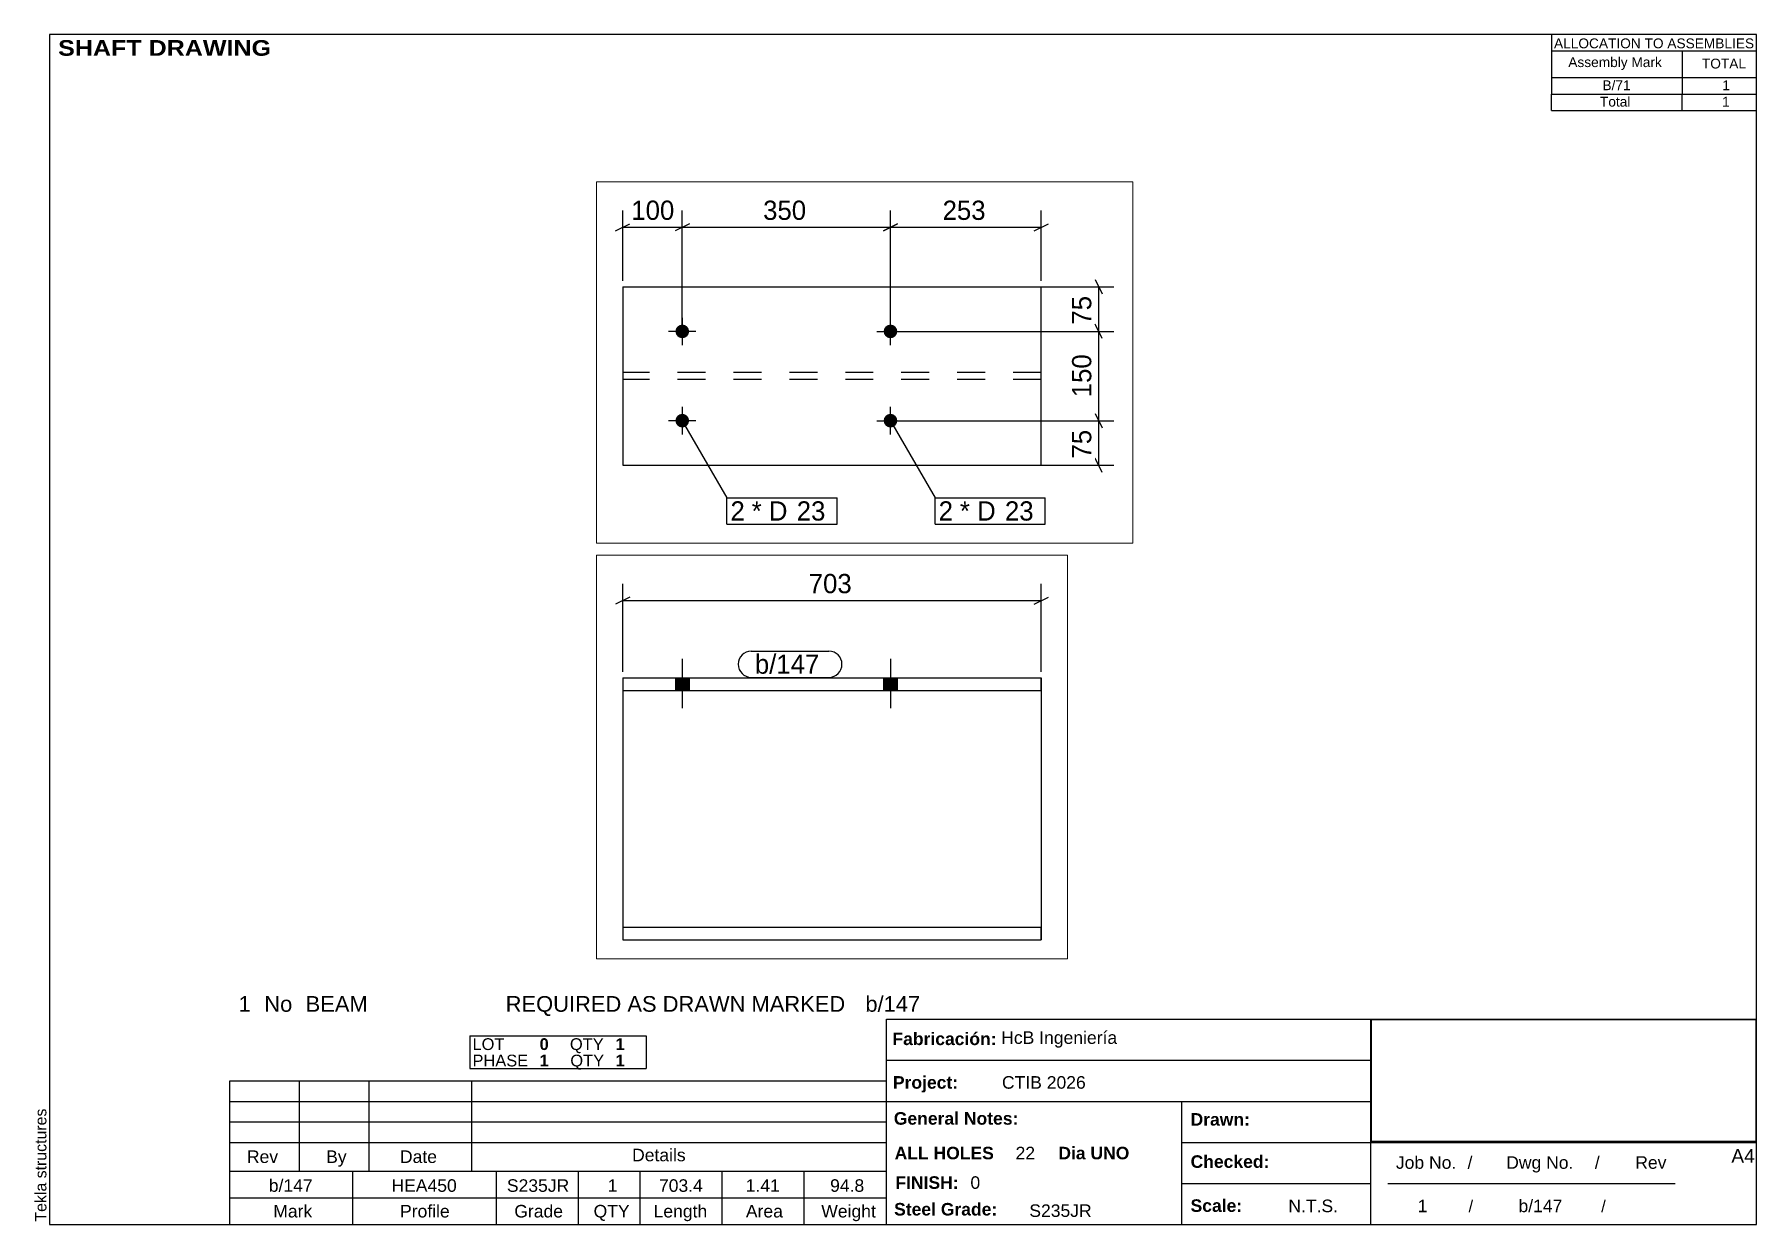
# Paper-space layout 'Layout1' of a CAD drawing. Header units: millimetres. Extents: x 2 to 292, y 5 to 205.
# The model-space entities are those that its viewports show. They can reach past a viewport. Long polylines and large blocks are cut down to what shows.
import ezdxf

# ---------------------------------------------------------------- set-up
doc = ezdxf.new("R2010")
doc.units = ezdxf.units.MM
doc.linetypes.add('DXK_LINE_DOT4', pattern=[0.9408, 0.4704, -0.4704])
doc.layers.add('Viewport layer', color=7, linetype='Continuous', plot=False)
doc.styles.add('Arial', font='ARIAL.TTF', dxfattribs={"height": 0.2})
doc.styles.add('Arial Black', font='ARIBLK.TTF', dxfattribs={"height": 0.2})
doc.styles.add('Arial Bold', font='ARIALBD.TTF', dxfattribs={"height": 0.2})
doc.styles.add('Comic Sans MS', font='COMIC.TTF', dxfattribs={"height": 0.2})

msp = doc.modelspace()

# ---------------------------------------------------------------- hatches: boundary and pattern name
at = {"linetype": 'Continuous'}
for points in [[(6034.1, 451), (6057.1, 451), (6057.1, 472), (6034.1, 472)], [(6034.1, 451), (6057.1, 451), (6057.1, 472), (6034.1, 472)], [(6407.1, 472), (6384.1, 472), (6384.1, 451), (6407.1, 451)], [(6407.1, 472), (6384.1, 472), (6384.1, 451), (6407.1, 451)], [(144, 344.4, -1), (144, 367.4, -1)], [(494, 367.4, -1), (494, 344.4, -1)], [(144, 194.4, -1), (144, 217.4, -1)], [(494, 217.4, -1), (494, 194.4, -1)]]:
    msp.add_hatch(color=3, dxfattribs=at).paths.add_polyline_path(points)

# ---------------------------------------------------------------- linework, layer by layer
at = {"color": 8, "linetype": 'Continuous'}
for p, q in [((5957.6, 608), (5933.6, 596)), ((5945.6, 482), (5945.6, 630.4)), ((6637, 596), (6661, 608)), ((6649, 482), (6649, 630.4)), ((5945.6, 602), (6649, 602)), ((44, 440.9), (44, 559.3)), ((144, 365.9), (144, 559.3)), ((144, 365.9), (144, 559.3)), ((494, 365.9), (494, 559.3)), ((494, 365.9), (494, 559.3)), ((747.4, 440.9), (747.4, 559.3)), ((32, 524.9), (56, 536.9)), ((44, 530.9), (144, 530.9)), ((156, 536.9), (132, 524.9)), ((156, 536.9), (132, 524.9)), ((144, 530.9), (494, 530.9)), ((506, 536.9), (482, 524.9)), ((482, 524.9), (506, 536.9)), ((494, 530.9), (747.4, 530.9)), ((735.4, 524.9), (759.4, 536.9)), ((838, 442.9), (850, 418.9)), ((504, 430.9), (869.6, 430.9)), ((844, 355.9), (844, 430.9)), ((504, 355.9), (869.6, 355.9)), ((850, 343.9), (838, 367.9)), ((504, 205.9), (869.6, 205.9)), ((504, 205.9), (869.6, 205.9)), ((838, 217.9), (850, 193.9)), ((838, 217.9), (850, 193.9)), ((844, 130.9), (844, 205.9)), ((504, 130.9), (869.6, 130.9)), ((850, 118.9), (838, 142.9))]:
    msp.add_line(p, q, dxfattribs=at)
at = {"color": 3, "linetype": 'Continuous'}
for p, q in [((6045.6, 504.2), (6045.6, 421)), ((6045.6, 504.2), (6045.6, 421)), ((6395.6, 504.2), (6395.6, 421)), ((6395.6, 504.2), (6395.6, 421)), ((6034.1, 472), (6034.1, 451)), ((6034.1, 472), (6034.1, 451)), ((6057.1, 472), (6057.1, 451)), ((6057.1, 472), (6057.1, 451)), ((6384.1, 472), (6384.1, 451)), ((6384.1, 472), (6384.1, 451)), ((6407.1, 472), (6407.1, 451)), ((6407.1, 472), (6407.1, 451)), ((144, 378.9), (144, 332.9)), ((494, 332.9), (494, 378.9)), ((167, 355.9), (121, 355.9)), ((471, 355.9), (517, 355.9)), ((167, 205.9), (121, 205.9)), ((144, 228.9), (144, 182.9)), ((471, 205.9), (517, 205.9)), ((494, 182.9), (494, 228.9))]:
    msp.add_line(p, q, dxfattribs=at)
at = {"color": 7, "linetype": 'Continuous'}
for p, q in [((5945.6, 472), (5945.6, 32)), ((5945.6, 472), (6649, 472)), ((6649, 472), (6649, 451)), ((5945.6, 451), (6649, 451)), ((6649, 451), (6649, 53)), ((44, 430.9), (44, 130.9)), ((44, 430.9), (747.4, 430.9)), ((747.4, 130.9), (747.4, 430.9)), ((44, 130.9), (747.4, 130.9)), ((404.2, 32), (404.2, 76)), ((754.2, 32), (754.2, 76)), ((5945.6, 53), (6649, 53)), ((5945.6, 32), (6649, 32)), ((6649, 53), (6649, 32))]:
    msp.add_line(p, q, dxfattribs=at)
at = {"color": 7, "linetype": 'DXK_LINE_DOT4'}
for p, q in [((6649, 451), (6649, 472)), ((747.4, 286.7), (44, 286.7)), ((747.4, 275.2), (44, 275.2)), ((6649, 32), (6649, 53))]:
    msp.add_line(p, q, dxfattribs=at)

# ---------------------------------------------------------------- wipeouts: each hides what was drawn before it
at = {"color": 0}
for points in [[(251.1, 38), (251.1, 70), (225, 70), (225, 38)], [(601.1, 38), (601.1, 70), (575, 70), (575, 38)]]:
    msp.add_wipeout(points, dxfattribs=at)

# ---------------------------------------------------------------- next in the draw order: wipeouts: each hides what was drawn before it
for points in [[(6342.8, 608), (6342.8, 652.8), (6251.8, 652.8), (6251.8, 608)], [(136.1, 536.9), (136.1, 581.7), (51.9, 581.7), (51.9, 536.9)], [(364.5, 536.9), (364.5, 581.7), (273.5, 581.7), (273.5, 536.9)], [(666.2, 536.9), (666.2, 581.7), (575.2, 581.7), (575.2, 536.9)], [(6286.1, 479), (6286.1, 511), (6167.6, 511), (6167.6, 479)], [(838, 425.9), (793.2, 425.9), (793.2, 360.9), (838, 360.9)], [(251.1, 38), (251.1, 70), (225, 70), (225, 38)], [(601.1, 38), (601.1, 70), (575, 70), (575, 38)]]:
    msp.add_wipeout(points, dxfattribs=at)

# ---------------------------------------------------------------- next in the draw order: linework, layer by layer
at = {"color": 8, "linetype": 'Continuous'}
for p, q in [((504, 355.9), (869.6, 355.9)), ((850, 343.9), (838, 367.9)), ((844, 205.9), (844, 355.9))]:
    msp.add_line(p, q, dxfattribs=at)
at = {"color": 7, "linetype": 'Continuous'}
for p, q in [((144, 205.9), (219, 76)), ((494, 205.9), (569, 76)), ((219, 32), (219, 76)), ((569, 32), (569, 76))]:
    msp.add_line(p, q, dxfattribs=at)

# ---------------------------------------------------------------- next in the draw order: texts
at = {"color": 3, "style": 'Comic Sans MS'}
for s, p in [('703', (6258.2, 614.4)), ('100', (58.3, 543.3)), ('350', (279.9, 543.3)), ('253', (581.6, 543.3))]:
    msp.add_text(s, height=32.38, dxfattribs=at).set_placement(p)
msp.add_text('75', height=32.38, rotation=90.0002, dxfattribs=at).set_placement((831.6, 367.3))

# ---------------------------------------------------------------- next in the draw order: wipeouts: each hides what was drawn before it
at = {"color": 0}
for points in [[(6286.1, 479), (6286.1, 511), (6167.6, 511), (6167.6, 479)], [(326.8, 38), (326.8, 70), (260.7, 70), (260.7, 38)], [(676.8, 38), (676.8, 70), (610.7, 70), (610.7, 38)]]:
    msp.add_wipeout(points, dxfattribs=at)

# ---------------------------------------------------------------- next in the draw order: linework, layer by layer
at = {"color": 7, "linetype": 'Continuous'}
for p, q in [((6161.6, 517), (6292.1, 517)), ((6161.6, 473), (6292.1, 473))]:
    msp.add_line(p, q, dxfattribs=at)
for centre, start, end in [((6161.6, 495), 90, 270), ((6292.1, 495), 270, 90)]:
    msp.add_arc(centre, 22, start, end, dxfattribs=at)

# ---------------------------------------------------------------- next in the draw order: texts
at = {"color": 3, "style": 'Comic Sans MS'}
msp.add_text('b/147', height=32.38, dxfattribs=at).set_placement((6167.6, 479))

# ---------------------------------------------------------------- next in the draw order: wipeouts: each hides what was drawn before it
at = {"color": 0}
for points in [[(838, 323), (793.2, 323), (793.2, 238.8), (838, 238.8)], [(838, 200.9), (793.2, 200.9), (793.2, 135.9), (838, 135.9)], [(326.8, 38), (326.8, 70), (260.7, 70), (260.7, 38)], [(676.8, 38), (676.8, 70), (610.7, 70), (610.7, 38)]]:
    msp.add_wipeout(points, dxfattribs=at)

# ---------------------------------------------------------------- next in the draw order: texts
at = {"color": 3, "style": 'Comic Sans MS'}
for s, p in [('150', (831.6, 245.2)), ('75', (831.6, 142.3))]:
    msp.add_text(s, height=32.38, rotation=90.0002, dxfattribs=at).set_placement(p)
for s, height, p in [('2', 32.4, (225, 38)), ('* D', 32.38, (260.7, 38)), ('2', 32.4, (575, 38)), ('* D', 32.38, (610.7, 38))]:
    msp.add_text(s, height=height, dxfattribs=at).set_placement(p)

# ---------------------------------------------------------------- next in the draw order: wipeouts: each hides what was drawn before it
at = {"color": 0}
for points in [[(388.6, 38), (388.6, 70), (336.4, 70), (336.4, 38)], [(738.6, 38), (738.6, 70), (686.4, 70), (686.4, 38)]]:
    msp.add_wipeout(points, dxfattribs=at)

# ---------------------------------------------------------------- next in the draw order: wipeouts: each hides what was drawn before it
for points in [[(388.6, 38), (388.6, 70), (336.4, 70), (336.4, 38)], [(738.6, 38), (738.6, 70), (686.4, 70), (686.4, 38)]]:
    msp.add_wipeout(points, dxfattribs=at)

# ---------------------------------------------------------------- next in the draw order: linework, layer by layer
at = {"color": 7, "linetype": 'Continuous'}
for p, q in [((219, 76), (404.2, 76)), ((569, 76), (754.2, 76)), ((219, 32), (404.2, 32)), ((569, 32), (754.2, 32))]:
    msp.add_line(p, q, dxfattribs=at)

# ---------------------------------------------------------------- next in the draw order: texts
at = {"color": 3, "style": 'Comic Sans MS'}
for p in [(336.4, 38), (686.4, 38)]:
    msp.add_text('23', height=32.38, dxfattribs=at).set_placement(p)

psp = doc.layouts.get("Layout1")

# ---------------------------------------------------------------- linework, layer by layer
at = {"color": 5, "linetype": 'Continuous'}
for p, q in [((292, 205), (5, 205)), ((5, 205), (5, 5)), ((292, 5), (292, 205)), ((5, 5), (292, 5))]:
    psp.add_line(p, q, dxfattribs=at)
at = {"color": 7, "linetype": 'Continuous'}
for p, q in [((257.51, 205), (257.51, 197.75)), ((257.57, 202.24), (292, 202.24)), ((279.49, 202.24), (279.49, 197.75)), ((257.51, 197.75), (257.51, 195)), ((257.57, 197.75), (292, 197.75)), ((279.49, 197.75), (279.49, 195)), ((257.51, 192.23), (257.51, 194.99)), ((257.54, 194.99), (292, 194.99)), ((279.49, 192.23), (279.49, 194.99)), ((257.51, 192.23), (292, 192.23)), ((145.72, 5), (145.72, 39.5)), ((145.75, 39.5), (292, 39.5)), ((227.14, 5), (227.14, 39.5)), ((75.68, 36.74), (105.35, 36.74)), ((75.68, 36.74), (75.68, 33.98)), ((105.35, 36.74), (105.35, 33.98)), ((75.68, 33.98), (75.68, 31.22)), ((105.35, 33.98), (105.35, 31.22)), ((145.72, 32.6), (227.14, 32.6)), ((35.31, 13.97), (35.31, 29.15)), ((35.31, 29.15), (145.71, 29.15)), ((47.04, 13.97), (47.04, 29.15)), ((58.77, 13.97), (58.77, 29.15)), ((75.68, 31.22), (105.35, 31.22)), ((76.02, 13.97), (76.02, 29.15)), ((145.71, 13.97), (145.71, 29.15)), ((35.31, 25.7), (145.71, 25.7)), ((145.72, 25.7), (227.14, 25.7)), ((195.4, 5), (195.4, 25.7)), ((35.31, 22.25), (145.71, 22.25)), ((35.31, 18.8), (145.71, 18.8)), ((195.4, 18.8), (292, 18.8)), ((35.31, 13.96), (145.71, 13.97)), ((35.31, 9.49), (35.31, 13.96)), ((56.01, 9.49), (56.01, 13.97)), ((80.16, 9.49), (80.16, 13.97)), ((93.96, 9.49), (93.96, 13.97)), ((104.31, 9.49), (104.31, 13.97)), ((118.11, 9.49), (118.11, 13.97)), ((131.91, 9.49), (131.91, 13.97)), ((195.4, 11.9), (227.14, 11.9)), ((229.99, 11.92), (278.29, 11.92)), ((35.31, 9.48), (145.72, 9.49)), ((35.31, 5), (35.31, 9.48)), ((56.01, 5), (56.01, 9.48)), ((80.16, 5), (80.16, 9.48)), ((93.96, 5), (93.96, 9.48)), ((104.31, 5), (104.31, 9.48)), ((118.11, 5), (118.11, 9.48)), ((131.91, 5), (131.91, 9.48))]:
    psp.add_line(p, q, dxfattribs=at)
at = {"color": 2, "linetype": 'Continuous'}
for p, q in [((227.28, 39.46), (291.86, 39.46)), ((227.29, 19.02), (227.29, 39.46)), ((291.96, 19.03), (291.96, 39.47)), ((227.28, 19.03), (291.86, 19.03))]:
    psp.add_line(p, q, dxfattribs=at)

# ---------------------------------------------------------------- texts
at = {"color": 7}
for s, height, style, p in [(' SHAFT DRAWING', 2.6342, 'Arial Black', (5.3, 201.42)), ('ALLOCATION TO ASSEMBLIES', 1.6475, 'Arial', (257.95, 202.68)), ('Assembly Mark', 1.6475, 'Arial', (260.35, 199.52)), ('TOTAL', 1.648, 'Arial', (282.81, 199.28)), ('REQUIRED AS DRAWN MARKED', 2.636, 'Arial', (81.71, 40.76)), ('b/147', 2.636, 'Arial', (142.18, 40.76)), ('1', 2.64, 'Arial', (36.8, 40.76)), ('No', 2.636, 'Arial', (41.13, 40.76)), ('BEAM', 2.636, 'Arial', (48.08, 40.76)), ('b/147', 2.109, 'Arial', (41.89, 10.5)), ('HEA450', 2.109, 'Arial', (62.51, 10.5)), ('S235JR', 2.109, 'Arial', (81.91, 10.5)), ('1', 2.11, 'Arial', (98.86, 10.5)), ('703.4', 2.109, 'Arial', (107.48, 10.5)), ('1.41', 2.109, 'Arial', (122.06, 10.5)), ('94.8', 2.109, 'Arial', (136.25, 10.5)), ('FINISH:', 2.107, 'Arial Bold', (147.22, 11)), ('0', 2.11, 'Arial', (159.84, 11))]:
    psp.add_text(s, height=height, dxfattribs=dict(at, style=style)).set_placement(p)
at = {"color": 7, "linetype": 'Continuous'}
for s, height, style, p in [('B/71', 1.648, 'Arial', (266.09, 195.63)), ('1', 1.65, 'Arial', (286.23, 195.63)), ('Total', 1.648, 'Arial', (265.67, 192.88)), ('1', 1.65, 'Arial', (286.21, 192.88)), ('LOT', 1.977, 'Arial', (76.13, 34.33)), ('0', 1.98, 'Arial Bold', (87.41, 34.33)), ('QTY', 1.977, 'Arial', (92.51, 34.33)), ('1', 1.98, 'Arial Bold', (100.18, 34.33)), ('Fabricación:', 2.1074, 'Arial Bold', (146.73, 35.16)), ('HcB Ingeniería', 2.1088, 'Arial', (165.02, 35.36)), ('PHASE', 1.977, 'Arial', (76.13, 31.57)), ('1', 1.98, 'Arial Bold', (87.41, 31.57)), ('QTY', 1.977, 'Arial', (92.58, 31.57)), ('1', 1.98, 'Arial Bold', (100.18, 31.57)), ('Project:', 2.107, 'Arial Bold', (146.81, 27.83)), ('CTIB 2026', 2.109, 'Arial', (165.14, 27.83)), ('General Notes:', 2.1074, 'Arial Bold', (146.96, 21.78)), ('Drawn:', 2.107, 'Arial Bold', (196.85, 21.62)), ('Rev', 2.109, 'Arial', (38.21, 15.35)), ('By', 2.109, 'Arial', (51.53, 15.35)), ('Date', 2.109, 'Arial', (63.94, 15.35)), ('Details', 2.109, 'Arial', (102.96, 15.63)), ('ALL HOLES', 2.107, 'Arial Bold', (147.1, 15.96)), ('22', 2.109, 'Arial', (167.43, 15.96)), ('Dia UNO', 2.107, 'Arial Bold', (174.62, 15.96)), ('A4', 2.307, 'Arial', (287.76, 15.38)), ('Checked:', 2.107, 'Arial Bold', (196.85, 14.53)), ('Job No.', 2.109, 'Arial', (231.37, 14.37)), ('/', 2.11, 'Arial', (243.42, 14.37)), ('Dwg No.', 2.109, 'Arial', (249.91, 14.37)), ('/', 2.11, 'Arial', (264.81, 14.37)), ('Rev', 2.109, 'Arial', (271.61, 14.37)), ('Steel Grade:', 2.1074, 'Arial Bold', (147.01, 6.52)), ('Scale:', 2.107, 'Arial Bold', (196.85, 7.13)), ('N.T.S.', 2.109, 'Arial', (213.29, 7.08)), ('1', 2.11, 'Arial', (235.04, 7.08)), ('/', 1.98, 'Arial', (243.58, 7.08)), ('b/147', 2.109, 'Arial', (251.98, 7.08)), ('/', 1.98, 'Arial', (265.88, 7.08)), ('Mark', 2.109, 'Arial', (42.64, 6.19)), ('Profile', 2.109, 'Arial', (63.95, 6.19)), ('Grade', 2.109, 'Arial', (83.16, 6.19)), ('QTY', 2.109, 'Arial', (96.49, 6.19)), ('Length', 2.109, 'Arial', (106.58, 6.19)), ('Area', 2.109, 'Arial', (122.09, 6.19)), ('Weight', 2.109, 'Arial', (134.77, 6.19)), ('S235JR', 2.109, 'Arial', (169.74, 6.28))]:
    psp.add_text(s, height=height, dxfattribs=dict(at, style=style)).set_placement(p)
at = {"color": 174, "linetype": 'Continuous', "style": 'Arial'}
psp.add_text('Tekla structures', height=1.9102, rotation=90, dxfattribs=at).set_placement((4.5, 5.5))

# ---------------------------------------------------------------- viewports
at = {"layer": 'Viewport layer', "view_target_point": (450.8, 303.65)}
psp.add_viewport(center=(142.08, 149.87), size=(90.16, 60.73), view_center_point=(0, 0), view_height=607.3002, dxfattribs=at)
at = {"layer": 'Viewport layer', "view_target_point": (6297.31, 339.2)}
psp.add_viewport(center=(136.57, 83.58), size=(79.14, 67.84), view_center_point=(0, 0), view_height=678.4, status=3, dxfattribs=at)

doc.saveas('drawing.dxf')
